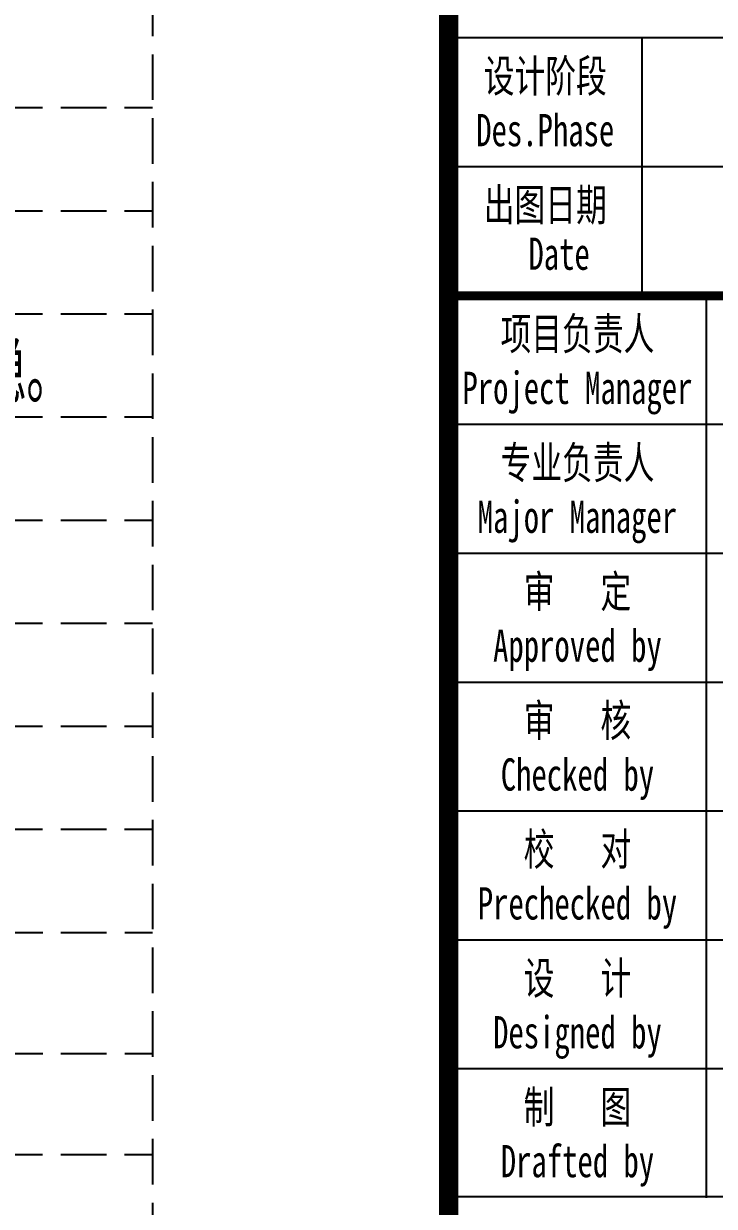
# Model space of a CAD drawing. Extents: x -89996 to 1006241, y -2176 to 440573.
# Drawn here: x 11357 to 15148, y 135143 to 141632 of the extents above; entities that cross this region are included whole.
import ezdxf
from ezdxf.enums import TextEntityAlignment as Align

# ---------------------------------------------------------------- set-up
doc = ezdxf.new("R2010")
doc.units = 0
doc.header["$LTSCALE"] = 1000
doc.header["$MEASUREMENT"] = 0
doc.linetypes.add('DASH', pattern=[0.35, 0.25, -0.1])
for name, color, linetype in [('NUM', 7, 'Continuous'), ('PUB_TITLE', 4, 'Continuous'), ('填充', 251, 'Continuous')]:
    doc.layers.add(name, color=color, linetype=linetype)
doc.styles.add('_gyy_title_ST', font='', dxfattribs={"width": 0.8})
doc.styles.add('TSSD_Norm', font='tssdeng.shx', dxfattribs={"bigfont": 'hztxt.shx'})
doc.styles.get('_gyy_title_ST').set_extended_font_data('SimSun')

msp = doc.modelspace()

# ---------------------------------------------------------------- linework, layer by layer
at = {"layer": 'PUB_TITLE'}
for p, q in [((18638.87, 141553.31), (13689.38, 141553.31)), ((14749.98, 141553.31), (14749.98, 140139.16)), ((18638.87, 140846.23), (13689.38, 140846.23)), ((15103.52, 140139.16), (15103.52, 135189.67)), ((18638.87, 139432.09), (13689.38, 139432.09)), ((18638.87, 138725.02), (13689.38, 138725.02)), ((18638.87, 138017.95), (13689.38, 138017.95)), ((18638.87, 137310.88), (13689.38, 137310.88)), ((18638.87, 136603.81), (13689.38, 136603.81)), ((18638.87, 135896.74), (13689.38, 135896.74))]:
    msp.add_line(p, q, dxfattribs=at)
at = {"layer": 'PUB_TITLE', "const_width": 106.06}
msp.add_lwpolyline([(13689.38, 171886.64), (18638.87, 171886.64), (18638.87, 131300.78), (13689.38, 131300.78)], close=True, dxfattribs=at)
at = {"layer": 'PUB_TITLE', "const_width": 49.49}
msp.add_lwpolyline([(13689.38, 140139.16), (18638.87, 140139.16)], dxfattribs=at)
at = {"layer": 'PUB_TITLE'}
msp.add_lwpolyline([(13689.38, 140139.16), (18638.87, 140139.16), (18638.87, 135195.69), (13689.38, 135195.69)], close=True, dxfattribs=at)
msp.add_lwpolyline([(18638.87, 140139.16), (18638.87, 135195.69), (13689.38, 135195.69)], dxfattribs=at)
at = {"layer": '填充', "linetype": 'DASH'}
for p, q in [((12065.09, 169113.08), (12065.09, 132641.09)), ((-3488.74, 141171.22), (12065.09, 141171.22)), ((-3488.74, 140605.56), (12065.09, 140605.56)), ((-3488.74, 140039.91), (12065.09, 140039.91)), ((-3488.74, 139474.25), (12065.09, 139474.25)), ((-3488.74, 138908.59), (12065.09, 138908.59)), ((-3488.74, 138342.94), (12065.09, 138342.94)), ((-3488.74, 137777.28), (12065.09, 137777.28)), ((-3488.74, 137211.63), (12065.09, 137211.63)), ((-4188.27, 136645.97), (12065.09, 136645.97)), ((-4188.27, 135981.37), (12065.09, 135981.37)), ((-3488.74, 135428.25), (12065.09, 135428.25))]:
    msp.add_line(p, q, dxfattribs=at)

# ---------------------------------------------------------------- texts
at = {"layer": 'NUM', "style": 'TSSD_Norm', "width": 0.7}
msp.add_text('10、起重机停止工作时，应刹住回转和行走机构，锁好司机室门。吊钩上不得悬挂构件，并应升到高处，以免摆动伤人和造成吊车失稳。', height=350, dxfattribs=at).set_placement((-3115.42, 139547.68))
at = {"layer": 'PUB_TITLE', "style": '_gyy_title_ST', "width": 0.7}
for s, height, p in [('设计阶段', 176.767, (14219.68, 141256.34)), ('Des.Phase', 176.767, (14219.68, 140959.38)), ('出图日期', 176.767, (14219.68, 140549.27)), ('Date', 176.767, (14295.73, 140281.27)), ('项目负责人', 176.767, (14396.45, 139842.19)), ('Project Manager', 176.7675, (14396.45, 139545.23)), ('专业负责人', 176.767, (14396.45, 139135.12)), ('Major Manager', 176.7675, (14396.45, 138838.15)), ('审   定', 176.767, (14396.46, 138428.05)), ('Approved by', 176.7675, (14396.45, 138131.08)), ('审   核', 176.767, (14396.46, 137720.98)), ('Checked by', 176.767, (14396.45, 137424.01)), ('校   对', 176.767, (14396.46, 137013.91)), ('Prechecked by', 176.7675, (14396.45, 136716.94)), ('设   计', 176.767, (14396.46, 136306.84)), ('Designed by', 176.7675, (14396.45, 136009.87)), ('制   图', 176.767, (14396.46, 135599.77)), ('Drafted by', 176.767, (14396.45, 135302.8))]:
    msp.add_text(s, height=height, dxfattribs=at).set_placement(p, align=Align.CENTER)

doc.saveas('drawing.dxf')
